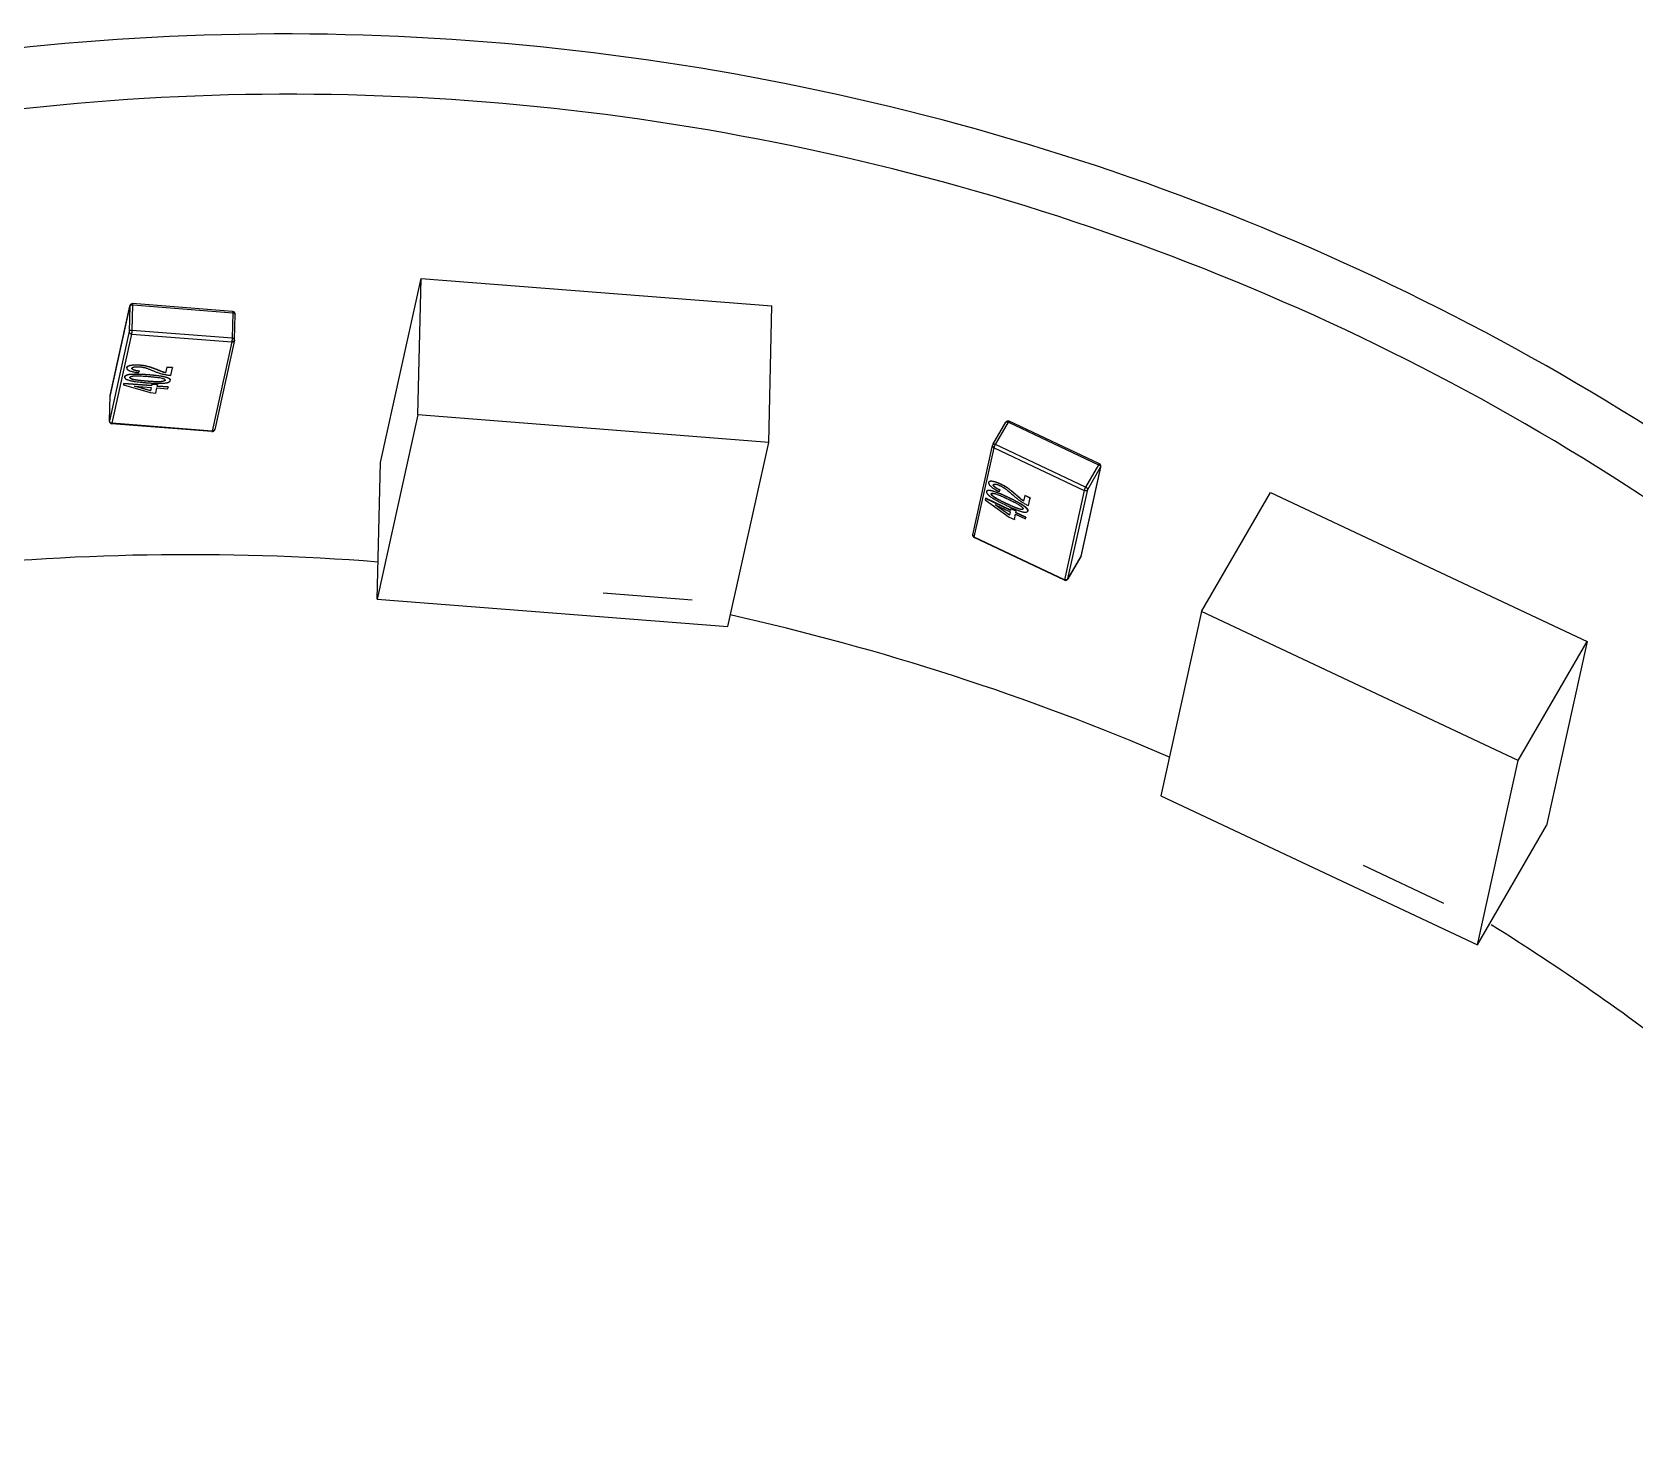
# Model space of a CAD drawing. Header units: millimetres. Extents: x 0 to 432, y 0 to 279.
# Drawn here: x 347.57 to 356.65, y 120.72 to 128.72 of the extents above; entities that cross this region are included whole.
import ezdxf

# ---------------------------------------------------------------- set-up
doc = ezdxf.new("R2010")
doc.units = ezdxf.units.MM
doc.header["$LTSCALE"] = 23.749
doc.layers.get('0').update_dxf_attribs({"linetype": 'CONTINUOUS'})

msp = doc.modelspace()

# ---------------------------------------------------------------- linework, layer by layer
at = {"color": 7, "linetype": 'CONTINUOUS'}
for p, q in [((349.5459, 126.283), (349.7763, 127.326)), ((349.7579, 126.5528), (349.7763, 127.326)), ((349.7763, 127.326), (351.7626, 127.1703)), ((348.0159, 126.6633), (348.1277, 127.1692)), ((348.1279, 127.1713), (348.0162, 126.6654)), ((348.1277, 127.1692), (348.1242, 127.0247)), ((348.1279, 127.1713), (348.1277, 127.1692)), ((348.1409, 127.0314), (348.1443, 127.1758)), ((348.7098, 127.1386), (348.1437, 127.183)), ((348.1443, 127.1758), (348.7104, 127.1315)), ((348.7104, 127.1315), (348.7069, 126.987)), ((348.7202, 126.9788), (348.7237, 127.1233)), ((351.7442, 126.3971), (351.7626, 127.1703)), ((348.7069, 126.987), (348.1409, 127.0314)), ((348.1242, 127.0247), (348.0125, 126.5189)), ((348.0271, 126.505), (348.1388, 127.0108)), ((348.1388, 127.0108), (348.7049, 126.9665)), ((348.7049, 126.9665), (348.5932, 126.4606)), ((348.7199, 126.976), (348.6081, 126.4701)), ((348.0985, 126.7673), (348.0987, 126.7689)), ((348.0987, 126.7672), (348.0985, 126.7656)), ((348.0987, 126.7689), (348.0987, 126.7672)), ((348.1099, 126.819), (348.1102, 126.8209)), ((348.1101, 126.8192), (348.1099, 126.8173)), ((348.1102, 126.8209), (348.1101, 126.8192)), ((348.128, 126.7639), (348.1281, 126.7649)), ((348.1281, 126.765), (348.1284, 126.764)), ((348.1394, 126.8157), (348.1395, 126.8167)), ((348.1395, 126.8168), (348.1397, 126.8159)), ((348.1774, 126.7925), (348.1826, 126.8009)), ((348.1826, 126.8009), (348.1826, 126.8025)), ((348.185, 126.8356), (348.185, 126.8339)), ((348.2329, 126.7811), (348.2329, 126.7794)), ((348.2855, 126.8085), (348.2855, 126.8068)), ((348.337, 126.8219), (348.3301, 126.7911)), ((348.3301, 126.7911), (348.3302, 126.7928)), ((348.337, 126.8236), (348.3302, 126.7928)), ((348.337, 126.8236), (348.337, 126.8219)), ((348.3697, 126.8211), (348.337, 126.8236)), ((348.3697, 126.8194), (348.337, 126.8219)), ((348.3602, 126.7765), (348.3697, 126.8194)), ((348.3697, 126.8211), (348.3697, 126.8194)), ((348.0936, 126.7309), (348.0921, 126.724)), ((348.0936, 126.7292), (348.0921, 126.7223)), ((348.0921, 126.724), (348.0921, 126.7223)), ((348.0921, 126.7223), (348.2422, 126.6791)), ((348.0936, 126.7309), (348.0936, 126.7292)), ((348.2506, 126.7186), (348.0936, 126.7309)), ((348.2506, 126.7169), (348.0936, 126.7292)), ((348.1434, 126.7555), (348.1434, 126.7538)), ((348.2446, 126.6899), (348.1549, 126.7157)), ((348.1549, 126.7157), (348.2487, 126.7083)), ((348.1631, 126.715), (348.2446, 126.6916)), ((348.2248, 126.7451), (348.2248, 126.7434)), ((348.2422, 126.6791), (348.2749, 126.6766)), ((348.2483, 126.7084), (348.2446, 126.6916)), ((348.2487, 126.7083), (348.2446, 126.6899)), ((348.2446, 126.6916), (348.2446, 126.6899)), ((348.2525, 126.7272), (348.2506, 126.7186)), ((348.2524, 126.7255), (348.2506, 126.7169)), ((348.2506, 126.7186), (348.2506, 126.7169)), ((348.2525, 126.7272), (348.2524, 126.7255)), ((348.2851, 126.7229), (348.2524, 126.7255)), ((348.2852, 126.7246), (348.2525, 126.7272)), ((348.2749, 126.6766), (348.2814, 126.7058)), ((348.2814, 126.7058), (348.3435, 126.7009)), ((348.2833, 126.7144), (348.2851, 126.7229)), ((348.3454, 126.7095), (348.2833, 126.7144)), ((348.3454, 126.7112), (348.2836, 126.716)), ((348.2852, 126.7246), (348.2851, 126.7229)), ((348.3273, 126.7503), (348.3275, 126.7508)), ((348.3274, 126.7515), (348.3276, 126.75)), ((348.3277, 126.75), (348.3276, 126.7493)), ((348.3435, 126.7009), (348.3454, 126.7095)), ((348.3454, 126.7112), (348.3454, 126.7095)), ((348.357, 126.747), (348.3572, 126.7487)), ((348.0124, 126.5181), (348.0158, 126.6625)), ((348.0125, 126.5189), (348.0159, 126.6633)), ((348.0158, 126.6625), (348.0162, 126.6654)), ((348.0125, 126.5189), (348.0124, 126.5181)), ((348.5923, 126.4584), (348.0262, 126.5027)), ((348.5932, 126.4606), (348.0271, 126.505)), ((349.7579, 126.5528), (349.5275, 125.5097)), ((351.7442, 126.3971), (349.7579, 126.5528)), ((353.0131, 126.3846), (353.086, 126.5106)), ((353.0278, 126.3849), (353.1008, 126.5109)), ((353.1008, 126.5109), (353.6115, 126.2704)), ((353.6161, 126.2761), (353.1054, 126.5167)), ((351.5138, 125.3541), (351.7442, 126.3971)), ((352.8997, 125.8744), (353.0115, 126.3803)), ((352.9079, 125.8601), (353.0197, 126.3659)), ((353.0197, 126.3659), (353.5304, 126.1254)), ((353.5385, 126.1443), (353.0278, 126.3849)), ((349.5275, 125.5097), (349.5459, 126.283)), ((353.6232, 126.2562), (353.5114, 125.7503)), ((353.5126, 125.7534), (353.6244, 126.2593)), ((353.6115, 126.2704), (353.5385, 126.1443)), ((353.5503, 126.1302), (353.6232, 126.2562)), ((353.6232, 126.2562), (353.6244, 126.2593)), ((352.9897, 126.1723), (352.9889, 126.17)), ((353.0163, 126.1588), (353.0154, 126.1573)), ((353.0154, 126.1573), (353.0159, 126.1586)), ((353.0159, 126.1585), (353.0165, 126.1593)), ((353.0491, 126.1184), (353.054, 126.1256)), ((353.054, 126.1256), (353.0549, 126.127)), ((353.0577, 126.1617), (353.0569, 126.1602)), ((353.5304, 126.1254), (353.4186, 125.6195)), ((353.4385, 125.6243), (353.5503, 126.1302)), ((352.972, 126.0789), (352.9705, 126.072)), ((352.9705, 126.072), (353.1053, 125.9744)), ((352.9729, 126.0803), (352.972, 126.0789)), ((353.1136, 126.0122), (352.972, 126.0789)), ((353.114, 126.0139), (352.9729, 126.0803)), ((352.9783, 126.1203), (352.9774, 126.118)), ((353.0048, 126.1069), (353.0039, 126.1054)), ((353.0039, 126.1054), (353.0044, 126.1067)), ((353.0045, 126.1067), (353.0052, 126.1075)), ((353.0184, 126.0898), (353.0176, 126.0883)), ((353.1077, 125.9851), (353.0271, 126.0434)), ((353.0271, 126.0434), (353.1117, 126.0036)), ((353.0355, 126.0395), (353.1081, 125.9869)), ((353.0918, 126.0509), (353.0909, 126.0494)), ((353.0998, 126.0869), (353.099, 126.0854)), ((353.148, 126.0984), (353.1471, 126.0969)), ((353.194, 126.0957), (353.1871, 126.0648)), ((353.1948, 126.0971), (353.194, 126.0957)), ((353.2235, 126.0818), (353.194, 126.0957)), ((353.2243, 126.0832), (353.1948, 126.0971)), ((353.214, 126.0388), (353.2235, 126.0818)), ((353.2148, 126.0403), (353.214, 126.0388)), ((353.2148, 126.0403), (353.2243, 126.0832)), ((353.2243, 126.0832), (353.2235, 126.0818)), ((354.1946, 125.4391), (354.5849, 126.1139)), ((354.5849, 126.1139), (356.3769, 125.2698)), ((353.1053, 125.9744), (353.1348, 125.9605)), ((353.1117, 126.0036), (353.1077, 125.9851)), ((353.1155, 126.0207), (353.1136, 126.0122)), ((353.1164, 126.0222), (353.1155, 126.0207)), ((353.145, 126.0069), (353.1155, 126.0207)), ((353.1459, 126.0083), (353.1164, 126.0222)), ((353.1348, 125.9605), (353.1412, 125.9897)), ((353.1356, 125.962), (353.1348, 125.9605)), ((353.1356, 125.962), (353.1417, 125.9895)), ((353.1412, 125.9897), (353.1973, 125.9633)), ((353.1431, 125.9983), (353.145, 126.0069)), ((353.144, 125.9997), (353.1431, 125.9983)), ((353.1992, 125.9719), (353.1431, 125.9983)), ((353.144, 125.9997), (353.1459, 126.0083)), ((353.2, 125.9733), (353.144, 125.9997)), ((353.1459, 126.0083), (353.145, 126.0069)), ((353.1839, 126.0208), (353.1835, 126.0196)), ((353.1973, 125.9633), (353.1992, 125.9719)), ((353.1981, 125.9648), (353.1973, 125.9633)), ((353.1981, 125.9648), (353.2, 125.9733)), ((353.2, 125.9733), (353.1992, 125.9719)), ((353.2096, 126.0059), (353.2105, 126.0082)), ((353.2113, 126.0097), (353.2104, 126.0074)), ((353.2113, 126.0097), (353.2105, 126.0082)), ((353.4186, 125.6195), (352.9079, 125.8601)), ((353.4187, 125.617), (352.908, 125.8576)), ((353.4381, 125.6231), (353.511, 125.7492)), ((353.5114, 125.7503), (353.4385, 125.6243)), ((353.5126, 125.7534), (353.511, 125.7492)), ((353.4379, 125.6233), (353.4359, 125.6212)), ((353.4381, 125.6231), (353.4385, 125.6243)), ((349.5275, 125.5097), (351.5138, 125.3541)), ((350.8069, 125.5441), (351.3114, 125.5046)), ((354.1946, 125.4391), (353.9642, 124.396)), ((355.9865, 124.595), (354.1946, 125.4391)), ((355.9865, 124.595), (356.3769, 125.2698)), ((356.3769, 125.2698), (356.1464, 124.2267)), ((355.7561, 123.5519), (355.9865, 124.595)), ((353.9642, 124.396), (355.7561, 123.5519)), ((355.7561, 123.5519), (356.1464, 124.2267)), ((355.1096, 124.002), (355.5648, 123.7876))]:
    msp.add_line(p, q, dxfattribs=at)
for centre, radius, start, end in [((348.1426, 127.168), 0.015, 85.52007, 167.54172), ((348.7087, 127.1237), 0.015, 358.63688, 85.51655), ((348.7052, 126.9792), 0.015, 347.55579, 358.62138), ((348.0308, 126.6621), 0.015, 167.54753, 178.63383), ((348.0274, 126.5177), 0.015, 178.63598, 265.51745), ((348.0234, 126.5186), 0.0109, 178.64457, 182.71243), ((353.099, 126.5031), 0.015, 64.77839, 149.95386), ((348.5935, 126.4733), 0.015, 265.52007, 347.54172), ((348.5975, 126.4724), 0.0108, 335.1961, 347.52449), ((353.0262, 126.377), 0.0151, 150.00666, 167.49135), ((353.6097, 126.2625), 0.015, 347.54354, 64.77668), ((353.0199, 126.1559), 0.00481, 128.73273, 135.94756), ((353.0079, 126.1044), 0.00412, 126.22536, 130.90151), ((353.181, 126.0234), 0.00403, 305.20449, 308.85596), ((352.9144, 125.8712), 0.015, 167.54354, 244.77668), ((348.4578, 111.9668), 13.7943, 85.53161, 96.39427), ((353.498, 125.7567), 0.015, 329.95759, 347.54039), ((353.4259, 125.635), 0.0172, 244.78238, 247.34649), ((353.4251, 125.6306), 0.015, 244.77839, 329.95386), ((353.4288, 125.6299), 0.0113, 323.94075, 329.92805), ((348.4542, 111.6788), 14.08, 66.72564, 77.39776), ((348.9693, 112.629), 12.9965, 52.0768, 58.11514)]:
    msp.add_arc(centre, radius, start, end, dxfattribs=at)
at = {"color": 3, "linetype": 'CONTINUOUS'}
msp.add_open_spline([(357.7884, 125.734), (356.9586, 126.3808), (355.1215, 127.4892), (352.0663, 128.5016), (348.8641, 128.8284), (345.725, 128.4462), (343.3024, 127.5413), (341.6045, 126.496), (340.4817, 125.5768), (339.5178, 124.5304), (338.7291, 123.3742), (338.1299, 122.1283), (337.8634, 121.2501), (337.7651, 120.8056)], degree=3, knots=[0, 0, 0, 0, 0.130161, 0.262705, 0.395177, 0.525124, 0.650652, 0.711571, 0.771177, 0.829582, 0.886986, 0.943682, 1, 1, 1, 1], dxfattribs=at)
at = {"color": 7, "linetype": 'CONTINUOUS'}
for points, knots in [([(357.5331, 125.4887), (356.73, 126.1147), (354.9522, 127.1873), (351.9955, 128.167), (348.8966, 128.4833), (345.8588, 128.1134), (343.5143, 127.2377), (341.8712, 126.2261), (340.7846, 125.3365), (339.8518, 124.3239), (339.0886, 123.205), (338.5087, 121.9992), (338.2507, 121.1494), (338.1557, 120.7192)], [0, 0, 0, 0, 0.130161, 0.262705, 0.395177, 0.525124, 0.650652, 0.711571, 0.771177, 0.829583, 0.886986, 0.943682, 1, 1, 1, 1]), ([(348.1277, 127.1692), (348.1277, 127.1694), (348.128, 127.1703), (348.1285, 127.171), (348.1289, 127.1715)], [0, 0, 0, 0, 0.235747, 1, 1, 1, 1]), ([(348.1289, 127.1715), (348.1297, 127.1724), (348.1317, 127.1738), (348.1353, 127.1752), (348.1397, 127.1759), (348.1427, 127.176), (348.1443, 127.1758)], [0, 0, 0, 0, 0.200395, 0.441889, 0.714234, 1, 1, 1, 1]), ([(348.1443, 127.1758), (348.1443, 127.1768), (348.1443, 127.1786), (348.1443, 127.1806), (348.1442, 127.1818), (348.1441, 127.1824), (348.144, 127.1828), (348.1438, 127.183), (348.1437, 127.183)], [0, 0, 0, 0, 0.406458, 0.718582, 0.832896, 0.91731, 0.97174, 1, 1, 1, 1]), ([(348.7098, 127.1386), (348.7099, 127.1386), (348.71, 127.1384), (348.7101, 127.138), (348.7103, 127.1374), (348.7104, 127.1362), (348.7104, 127.1342), (348.7104, 127.1325), (348.7104, 127.1315)], [0, 0, 0, 0, 0.02826, 0.08269, 0.167104, 0.281418, 0.593542, 1, 1, 1, 1]), ([(348.7104, 127.1315), (348.7113, 127.1314), (348.7131, 127.1312), (348.716, 127.1305), (348.7189, 127.1294), (348.7215, 127.1277), (348.7233, 127.1257), (348.7237, 127.124), (348.7237, 127.1233)], [0, 0, 0, 0, 0.160927, 0.316181, 0.529982, 0.714447, 0.867921, 1, 1, 1, 1]), ([(348.1409, 127.0314), (348.1389, 127.0315), (348.136, 127.0315), (348.1323, 127.0308), (348.1283, 127.0295), (348.1248, 127.0272), (348.1242, 127.0247)], [0, 0, 0, 0, 0.309714, 0.45748, 0.595317, 1, 1, 1, 1]), ([(348.1388, 127.0108), (348.1391, 127.0121), (348.1396, 127.0152), (348.1402, 127.0203), (348.1406, 127.0258), (348.1408, 127.0296), (348.1409, 127.0314)], [0, 0, 0, 0, 0.194455, 0.452439, 0.735158, 1, 1, 1, 1]), ([(348.1242, 127.0247), (348.1242, 127.023), (348.125, 127.0195), (348.1282, 127.0151), (348.1331, 127.0119), (348.1369, 127.011), (348.1388, 127.0108)], [0, 0, 0, 0, 0.230242, 0.475, 0.734225, 1, 1, 1, 1]), ([(348.7069, 126.987), (348.7069, 126.9852), (348.7067, 126.9814), (348.7063, 126.9759), (348.7057, 126.9709), (348.7052, 126.9678), (348.7049, 126.9665)], [0, 0, 0, 0, 0.264842, 0.547561, 0.805545, 1, 1, 1, 1]), ([(348.7049, 126.9665), (348.7066, 126.9663), (348.7101, 126.9666), (348.7147, 126.9684), (348.7182, 126.9717), (348.7195, 126.9745), (348.7199, 126.976)], [0, 0, 0, 0, 0.268705, 0.52539, 0.76761, 1, 1, 1, 1]), ([(348.7202, 126.9788), (348.7202, 126.9793), (348.7201, 126.9804), (348.7192, 126.9821), (348.7173, 126.9839), (348.7144, 126.9854), (348.7109, 126.9865), (348.7083, 126.9869), (348.7069, 126.987)], [0, 0, 0, 0, 0.086998, 0.180924, 0.344192, 0.538845, 0.760756, 1, 1, 1, 1]), ([(348.0985, 126.7656), (348.0984, 126.7648), (348.0988, 126.7631), (348.0999, 126.7612), (348.101, 126.7597), (348.1024, 126.7582), (348.1042, 126.757), (348.1061, 126.7557), (348.1077, 126.7549), (348.1093, 126.754), (348.1117, 126.753), (348.1147, 126.7517), (348.1199, 126.75), (348.1252, 126.7484), (348.1306, 126.747), (348.1348, 126.746), (348.139, 126.7451), (348.1448, 126.744), (348.1549, 126.7422), (348.1695, 126.7401), (348.1843, 126.7384), (348.1961, 126.7371), (348.2051, 126.7363), (348.214, 126.7355), (348.22, 126.735), (348.223, 126.7348)], [0, 0, 0, 0, 0.018229, 0.038048, 0.048769, 0.060062, 0.084848, 0.09796, 0.111533, 0.12558, 0.139952, 0.169528, 0.200126, 0.263045, 0.295217, 0.327647, 0.360326, 0.393287, 0.459583, 0.59352, 0.72852, 0.79626, 0.864093, 0.931999, 1, 1, 1, 1]), ([(348.0987, 126.7689), (348.099, 126.7698), (348.0996, 126.7715), (348.1014, 126.7737), (348.1039, 126.7757), (348.107, 126.7774), (348.1104, 126.779), (348.1143, 126.7803), (348.1183, 126.7813), (348.1226, 126.7822), (348.127, 126.7828), (348.1331, 126.7834), (348.1407, 126.7838), (348.1499, 126.7841), (348.1591, 126.7843), (348.1668, 126.7843), (348.173, 126.7843), (348.1791, 126.7842), (348.1868, 126.7839), (348.1961, 126.7836), (348.2053, 126.7831), (348.2145, 126.7825), (348.2237, 126.7818), (348.2298, 126.7814), (348.2329, 126.7811)], [0, 0, 0, 0, 0.018364, 0.038591, 0.061679, 0.087094, 0.114421, 0.143523, 0.1739, 0.205328, 0.237529, 0.27013, 0.33597, 0.40219, 0.468559, 0.535019, 0.56827, 0.601525, 0.668039, 0.734536, 0.800979, 0.867359, 0.933706, 1, 1, 1, 1]), ([(348.2329, 126.7794), (348.2298, 126.7797), (348.2237, 126.7801), (348.2145, 126.7808), (348.2053, 126.7814), (348.196, 126.7819), (348.1868, 126.7822), (348.1791, 126.7825), (348.1729, 126.7826), (348.1668, 126.7826), (348.1591, 126.7826), (348.1498, 126.7824), (348.1406, 126.7821), (348.133, 126.7817), (348.127, 126.7811), (348.1226, 126.7805), (348.1183, 126.7796), (348.1142, 126.7786), (348.1104, 126.7773), (348.1069, 126.7757), (348.1039, 126.774), (348.1013, 126.772), (348.0995, 126.7698), (348.0989, 126.7681), (348.0987, 126.7672)], [0, 0, 0, 0, 0.066294, 0.132641, 0.199021, 0.265464, 0.331961, 0.398475, 0.43173, 0.464981, 0.531441, 0.59781, 0.66403, 0.72987, 0.762471, 0.794672, 0.8261, 0.856477, 0.885579, 0.912906, 0.938321, 0.961409, 0.981636, 1, 1, 1, 1]), ([(348.1099, 126.8173), (348.1099, 126.8163), (348.1103, 126.8143), (348.112, 126.8114), (348.1146, 126.8088), (348.1179, 126.8066), (348.1218, 126.8045), (348.1276, 126.802), (348.1356, 126.7995), (348.1456, 126.7971), (348.1561, 126.7953), (348.1667, 126.7937), (348.1738, 126.7929), (348.1774, 126.7925)], [0, 0, 0, 0, 0.038764, 0.081065, 0.129088, 0.183055, 0.241616, 0.303991, 0.435533, 0.572949, 0.713775, 0.856258, 1, 1, 1, 1]), ([(348.185, 126.8339), (348.1832, 126.834), (348.1795, 126.8343), (348.1739, 126.8345), (348.1684, 126.8347), (348.161, 126.8348), (348.1536, 126.8346), (348.1463, 126.834), (348.1409, 126.8335), (348.1356, 126.8327), (348.1304, 126.8318), (348.1255, 126.8306), (348.1209, 126.829), (348.1174, 126.8275), (348.1151, 126.8259), (348.1136, 126.8247), (348.1123, 126.8234), (348.1113, 126.8221), (348.1106, 126.8207), (348.1103, 126.8197), (348.1101, 126.8192)], [0, 0, 0, 0, 0.069403, 0.138916, 0.208513, 0.278078, 0.416733, 0.485484, 0.553631, 0.620823, 0.686782, 0.750818, 0.811639, 0.868009, 0.893825, 0.917909, 0.940423, 0.961501, 0.981094, 1, 1, 1, 1]), ([(348.1102, 126.8209), (348.1103, 126.8214), (348.1106, 126.8224), (348.1113, 126.8238), (348.1123, 126.8251), (348.1136, 126.8264), (348.1151, 126.8276), (348.1175, 126.8292), (348.121, 126.8307), (348.1255, 126.8323), (348.1305, 126.8335), (348.1356, 126.8344), (348.1409, 126.8352), (348.1463, 126.8357), (348.1537, 126.8363), (348.161, 126.8365), (348.1684, 126.8364), (348.174, 126.8362), (348.1795, 126.836), (348.1832, 126.8357), (348.185, 126.8356)], [0, 0, 0, 0, 0.018906, 0.038499, 0.059577, 0.082091, 0.106175, 0.131991, 0.188361, 0.249182, 0.313218, 0.379177, 0.446369, 0.514516, 0.583267, 0.721922, 0.791487, 0.861084, 0.930597, 1, 1, 1, 1]), ([(348.1434, 126.7538), (348.1416, 126.7544), (348.1381, 126.7555), (348.134, 126.7574), (348.1312, 126.7591), (348.1297, 126.7604), (348.1289, 126.7614), (348.1284, 126.7623), (348.128, 126.7631), (348.128, 126.7637), (348.128, 126.7639)], [0, 0, 0, 0, 0.294267, 0.568926, 0.695899, 0.810165, 0.862189, 0.910912, 0.956549, 1, 1, 1, 1]), ([(348.1281, 126.7649), (348.1282, 126.7652), (348.1284, 126.7658), (348.1289, 126.7667), (348.1296, 126.7675), (348.1309, 126.7685), (348.1329, 126.7696), (348.1356, 126.7707), (348.1385, 126.7715), (348.1417, 126.7722), (348.1449, 126.7728), (348.1482, 126.7732), (348.1516, 126.7735), (348.1562, 126.7739), (348.1619, 126.7741), (348.1688, 126.7741), (348.1757, 126.774), (348.1826, 126.7738), (348.1918, 126.7734), (348.2033, 126.7728), (348.2171, 126.7719), (348.2263, 126.7712), (348.2309, 126.7709)], [0, 0, 0, 0, 0.009001, 0.01838, 0.028672, 0.039922, 0.064958, 0.092698, 0.122216, 0.152868, 0.184073, 0.215829, 0.247972, 0.280337, 0.345565, 0.411036, 0.476563, 0.542104, 0.60762, 0.738559, 0.86936, 1, 1, 1, 1]), ([(348.1284, 126.764), (348.1287, 126.7635), (348.1294, 126.7625), (348.1308, 126.7612), (348.1325, 126.7601), (348.1344, 126.759), (348.1365, 126.758), (348.1395, 126.7568), (348.1419, 126.756), (348.1434, 126.7555)], [0, 0, 0, 0, 0.095807, 0.203137, 0.321755, 0.448303, 0.579837, 0.716517, 1, 1, 1, 1]), ([(348.1826, 126.8009), (348.1803, 126.8011), (348.1758, 126.8015), (348.1691, 126.8023), (348.1625, 126.8034), (348.1572, 126.8046), (348.153, 126.8057), (348.1501, 126.8067), (348.1473, 126.8078), (348.1448, 126.809), (348.1429, 126.8102), (348.1416, 126.8113), (348.1408, 126.8121), (348.1402, 126.8129), (348.1396, 126.8141), (348.1394, 126.8151), (348.1394, 126.8157)], [0, 0, 0, 0, 0.14265, 0.284394, 0.42441, 0.561385, 0.628035, 0.692962, 0.755628, 0.814804, 0.869553, 0.895074, 0.919046, 0.941132, 0.961623, 1, 1, 1, 1]), ([(348.1395, 126.8167), (348.1396, 126.817), (348.1398, 126.8176), (348.1402, 126.8184), (348.1409, 126.8192), (348.1419, 126.8202), (348.1437, 126.8213), (348.1461, 126.8224), (348.1489, 126.8233), (348.1518, 126.824), (348.1549, 126.8245), (348.1591, 126.8251), (348.1644, 126.8256), (348.1709, 126.8258), (348.1775, 126.8256), (348.1818, 126.8253), (348.184, 126.8252)], [0, 0, 0, 0, 0.018925, 0.0386, 0.05981, 0.082553, 0.133395, 0.190386, 0.251404, 0.315504, 0.381531, 0.448567, 0.584835, 0.722931, 0.861565, 1, 1, 1, 1]), ([(348.1397, 126.8159), (348.1399, 126.8153), (348.1403, 126.8144), (348.1413, 126.8134), (348.1424, 126.8123), (348.1441, 126.8112), (348.1464, 126.8099), (348.1489, 126.8088), (348.1526, 126.8075), (348.1575, 126.8062), (348.1636, 126.8049), (348.1698, 126.8039), (348.1762, 126.8031), (348.1805, 126.8027), (348.1826, 126.8025)], [0, 0, 0, 0, 0.04046, 0.063128, 0.087385, 0.139626, 0.196136, 0.256294, 0.318971, 0.449278, 0.584095, 0.721451, 0.860325, 1, 1, 1, 1]), ([(348.184, 126.8252), (348.1861, 126.825), (348.1901, 126.8246), (348.1962, 126.8238), (348.2021, 126.8227), (348.2088, 126.8212), (348.2149, 126.8195), (348.2203, 126.8178), (348.2256, 126.816), (348.2321, 126.8137), (348.2399, 126.8108), (348.2475, 126.8079), (348.2551, 126.8049), (348.2626, 126.8019), (348.2676, 126.7998), (348.27, 126.7988)], [0, 0, 0, 0, 0.068153, 0.135678, 0.202244, 0.267694, 0.363775, 0.410832, 0.457315, 0.54946, 0.640581, 0.731073, 0.82106, 0.910742, 1, 1, 1, 1]), ([(348.185, 126.8356), (348.1874, 126.8353), (348.192, 126.8349), (348.1989, 126.8341), (348.2058, 126.8332), (348.2126, 126.832), (348.2192, 126.8307), (348.2279, 126.8287), (348.2364, 126.8264), (348.2446, 126.8238), (348.2497, 126.8221), (348.2536, 126.8207), (348.2576, 126.8193), (348.2625, 126.8175), (348.2683, 126.8153), (348.2741, 126.8131), (348.2798, 126.8108), (348.2836, 126.8093), (348.2855, 126.8085)], [0, 0, 0, 0, 0.067056, 0.133802, 0.200053, 0.265789, 0.330784, 0.39492, 0.520756, 0.582387, 0.64328, 0.673451, 0.703574, 0.763446, 0.822927, 0.882236, 0.941109, 1, 1, 1, 1]), ([(348.2855, 126.8068), (348.2836, 126.8076), (348.2798, 126.8091), (348.274, 126.8114), (348.2682, 126.8136), (348.2624, 126.8158), (348.2575, 126.8176), (348.2536, 126.819), (348.2496, 126.8204), (348.2446, 126.8221), (348.2363, 126.8247), (348.2278, 126.827), (348.2192, 126.829), (348.2125, 126.8303), (348.2058, 126.8315), (348.1989, 126.8324), (348.192, 126.8332), (348.1873, 126.8336), (348.185, 126.8339)], [0, 0, 0, 0, 0.058891, 0.117764, 0.177073, 0.236554, 0.296426, 0.326549, 0.35672, 0.417613, 0.479244, 0.60508, 0.669216, 0.734211, 0.799947, 0.866198, 0.932944, 1, 1, 1, 1]), ([(348.2309, 126.7709), (348.2353, 126.7705), (348.244, 126.7698), (348.2572, 126.7686), (348.2702, 126.7673), (348.2811, 126.766), (348.2897, 126.7648), (348.2982, 126.7634), (348.3065, 126.7619), (348.3143, 126.7595), (348.3197, 126.7574), (348.3237, 126.7554), (348.3262, 126.7533), (348.3271, 126.7522), (348.3274, 126.7515)], [0, 0, 0, 0, 0.132174, 0.264149, 0.395796, 0.52697, 0.592214, 0.657142, 0.784477, 0.845372, 0.903585, 0.95663, 0.979841, 1, 1, 1, 1]), ([(348.2329, 126.7811), (348.2359, 126.7809), (348.2419, 126.7804), (348.2508, 126.7796), (348.2597, 126.7788), (348.2716, 126.7776), (348.2834, 126.7762), (348.2951, 126.7746), (348.3038, 126.7732), (348.311, 126.7719), (348.3167, 126.7708), (348.3223, 126.7696), (348.3292, 126.768), (348.3352, 126.7662), (348.3391, 126.7649), (348.341, 126.7642), (348.3429, 126.7635), (348.3446, 126.7627), (348.3464, 126.7619), (348.3486, 126.7608), (348.351, 126.7594), (348.3532, 126.7577), (348.3547, 126.7562), (348.3564, 126.7542), (348.3573, 126.7521), (348.3572, 126.7504)], [0, 0, 0, 0, 0.06803, 0.135963, 0.203822, 0.271587, 0.40663, 0.473805, 0.540605, 0.606981, 0.639871, 0.672609, 0.737237, 0.80018, 0.815592, 0.830828, 0.845774, 0.860404, 0.874794, 0.888896, 0.915613, 0.940265, 0.951731, 0.962462, 1, 1, 1, 1]), ([(348.3572, 126.7487), (348.3572, 126.7504), (348.3563, 126.7525), (348.3547, 126.7545), (348.3532, 126.756), (348.351, 126.7577), (348.3485, 126.7591), (348.3463, 126.7602), (348.3446, 126.761), (348.3428, 126.7618), (348.341, 126.7625), (348.3391, 126.7632), (348.3352, 126.7645), (348.3292, 126.7663), (348.3223, 126.7679), (348.3167, 126.7691), (348.311, 126.7702), (348.3038, 126.7715), (348.2951, 126.7729), (348.2833, 126.7745), (348.2715, 126.7759), (348.2597, 126.7771), (348.2508, 126.7779), (348.2418, 126.7787), (348.2359, 126.7792), (348.2329, 126.7794)], [0, 0, 0, 0, 0.037538, 0.048269, 0.059735, 0.084387, 0.111104, 0.125206, 0.139596, 0.154226, 0.169172, 0.184408, 0.19982, 0.262763, 0.327391, 0.360129, 0.393019, 0.459395, 0.526195, 0.59337, 0.728413, 0.796178, 0.864037, 0.93197, 1, 1, 1, 1]), ([(348.27, 126.7988), (348.2752, 126.7966), (348.2858, 126.7922), (348.2995, 126.7875), (348.311, 126.7844), (348.32, 126.7824), (348.3291, 126.7805), (348.3353, 126.7795), (348.3384, 126.779)], [0, 0, 0, 0, 0.23571, 0.480994, 0.607901, 0.737046, 0.867768, 1, 1, 1, 1]), ([(348.2855, 126.8085), (348.2873, 126.8078), (348.2908, 126.8063), (348.2952, 126.8045), (348.2988, 126.803), (348.3015, 126.8019), (348.3042, 126.8009), (348.3069, 126.7998), (348.3096, 126.7988), (348.3124, 126.7978), (348.3153, 126.7968), (348.3192, 126.7956), (348.3241, 126.7942), (348.3282, 126.7933), (348.3302, 126.7928)], [0, 0, 0, 0, 0.120577, 0.241845, 0.302533, 0.363449, 0.424542, 0.485899, 0.547883, 0.610193, 0.673566, 0.737732, 0.867995, 1, 1, 1, 1]), ([(348.3301, 126.7911), (348.3281, 126.7916), (348.3241, 126.7925), (348.3191, 126.7939), (348.3152, 126.7951), (348.3124, 126.7961), (348.3096, 126.7971), (348.3068, 126.7981), (348.3041, 126.7992), (348.3014, 126.8002), (348.2987, 126.8013), (348.2952, 126.8028), (348.2908, 126.8046), (348.2872, 126.8061), (348.2855, 126.8068)], [0, 0, 0, 0, 0.132005, 0.262268, 0.326434, 0.389807, 0.452117, 0.514101, 0.575458, 0.636551, 0.697467, 0.758155, 0.879423, 1, 1, 1, 1]), ([(348.3384, 126.779), (348.342, 126.7784), (348.3492, 126.7773), (348.3565, 126.7767), (348.3602, 126.7765)], [0, 0, 0, 0, 0.497175, 1, 1, 1, 1]), ([(348.1434, 126.7555), (348.145, 126.7551), (348.1483, 126.7543), (348.1532, 126.7533), (348.1582, 126.7524), (348.1632, 126.7516), (348.1682, 126.7509), (348.175, 126.75), (348.187, 126.7485), (348.2042, 126.7468), (348.2179, 126.7456), (348.2248, 126.7451)], [0, 0, 0, 0, 0.060239, 0.121222, 0.182878, 0.244867, 0.307178, 0.369746, 0.495248, 0.747205, 1, 1, 1, 1]), ([(348.2248, 126.7434), (348.2179, 126.7439), (348.2041, 126.7451), (348.187, 126.7468), (348.175, 126.7483), (348.1682, 126.7492), (348.1631, 126.7499), (348.1581, 126.7507), (348.1531, 126.7516), (348.1482, 126.7526), (348.145, 126.7534), (348.1434, 126.7538)], [0, 0, 0, 0, 0.252795, 0.504752, 0.630254, 0.692822, 0.755133, 0.817122, 0.878778, 0.939761, 1, 1, 1, 1]), ([(348.223, 126.7348), (348.2274, 126.7345), (348.2362, 126.7338), (348.2539, 126.7327), (348.2694, 126.7319), (348.2827, 126.7317), (348.2894, 126.7316), (348.2961, 126.7316), (348.3027, 126.7317), (348.3093, 126.7319), (348.3159, 126.7322), (348.3225, 126.7327), (348.3268, 126.7331), (348.329, 126.7334)], [0, 0, 0, 0, 0.125058, 0.250252, 0.500998, 0.563726, 0.626455, 0.689139, 0.751727, 0.814216, 0.876554, 0.938469, 1, 1, 1, 1]), ([(348.2248, 126.7451), (348.2293, 126.7447), (348.2384, 126.744), (348.2519, 126.7432), (348.2633, 126.7426), (348.2723, 126.7422), (348.2791, 126.742), (348.2859, 126.7419), (348.2927, 126.7419), (348.2995, 126.7421), (348.3051, 126.7425), (348.3095, 126.7431), (348.3127, 126.7436), (348.3158, 126.7443), (348.3188, 126.7451), (348.3217, 126.7459), (348.3238, 126.7469), (348.3253, 126.7479), (348.3262, 126.7486), (348.3269, 126.7494), (348.3272, 126.75), (348.3273, 126.7503)], [0, 0, 0, 0, 0.129768, 0.259685, 0.389759, 0.454839, 0.519944, 0.585042, 0.650068, 0.7149, 0.779099, 0.81064, 0.841841, 0.87246, 0.902188, 0.93082, 0.957219, 0.969309, 0.980509, 0.990717, 1, 1, 1, 1]), ([(348.3276, 126.7493), (348.3275, 126.749), (348.3272, 126.7484), (348.3267, 126.7475), (348.3259, 126.7467), (348.3246, 126.7457), (348.3226, 126.7446), (348.3198, 126.7437), (348.3168, 126.7428), (348.3137, 126.7421), (348.3105, 126.7416), (348.3072, 126.7411), (348.3038, 126.7407), (348.2993, 126.7404), (348.2936, 126.7402), (348.2867, 126.7401), (348.2798, 126.7403), (348.2729, 126.7405), (348.2637, 126.7408), (348.2522, 126.7414), (348.2385, 126.7423), (348.2294, 126.743), (348.2248, 126.7434)], [0, 0, 0, 0, 0.009027, 0.018513, 0.029006, 0.040484, 0.065945, 0.094046, 0.123633, 0.154118, 0.185353, 0.216946, 0.24896, 0.281317, 0.34645, 0.411811, 0.477253, 0.54271, 0.60814, 0.738917, 0.869535, 1, 1, 1, 1]), ([(348.329, 126.7334), (348.3306, 126.7336), (348.3338, 126.7341), (348.3385, 126.7351), (348.343, 126.7363), (348.3472, 126.7378), (348.3509, 126.7396), (348.3539, 126.7417), (348.3557, 126.7438), (348.3566, 126.7457), (348.3569, 126.7466), (348.357, 126.747)], [0, 0, 0, 0, 0.151016, 0.298743, 0.441837, 0.577614, 0.70306, 0.815384, 0.912784, 0.956969, 1, 1, 1, 1]), ([(348.0271, 126.505), (348.0252, 126.5051), (348.0215, 126.506), (348.0168, 126.5089), (348.0135, 126.5131), (348.0126, 126.5165), (348.0125, 126.5181)], [0, 0, 0, 0, 0.264749, 0.523605, 0.768949, 1, 1, 1, 1]), ([(348.0262, 126.5027), (348.0263, 126.5027), (348.0265, 126.5029), (348.0266, 126.5034), (348.0269, 126.5041), (348.027, 126.5046), (348.0271, 126.505)], [0, 0, 0, 0, 0.095942, 0.289313, 0.592137, 1, 1, 1, 1]), ([(353.086, 126.5106), (353.0863, 126.511), (353.0869, 126.5118), (353.0882, 126.5126), (353.0898, 126.513), (353.0925, 126.5133), (353.0963, 126.5127), (353.0992, 126.5116), (353.1008, 126.5109)], [0, 0, 0, 0, 0.086828, 0.180387, 0.285514, 0.40449, 0.682215, 1, 1, 1, 1]), ([(353.1008, 126.5109), (353.1013, 126.5118), (353.102, 126.513), (353.103, 126.5145), (353.1036, 126.5153), (353.1042, 126.516), (353.1047, 126.5164), (353.1051, 126.5167), (353.1053, 126.5167), (353.1054, 126.5167)], [0, 0, 0, 0, 0.396001, 0.561871, 0.702518, 0.816324, 0.902349, 0.961554, 1, 1, 1, 1]), ([(348.5932, 126.4606), (348.5931, 126.4603), (348.593, 126.4597), (348.5927, 126.459), (348.5926, 126.4586), (348.5924, 126.4584), (348.5923, 126.4584)], [0, 0, 0, 0, 0.407863, 0.710687, 0.904058, 1, 1, 1, 1]), ([(348.6074, 126.4679), (348.6068, 126.4667), (348.6052, 126.4645), (348.6018, 126.462), (348.5976, 126.4606), (348.5947, 126.4605), (348.5932, 126.4606)], [0, 0, 0, 0, 0.233152, 0.477206, 0.733777, 1, 1, 1, 1]), ([(353.0115, 126.3803), (353.0112, 126.3789), (353.0111, 126.376), (353.0127, 126.3719), (353.0156, 126.3683), (353.0182, 126.3666), (353.0197, 126.3659)], [0, 0, 0, 0, 0.233631, 0.476066, 0.731915, 1, 1, 1, 1]), ([(353.0278, 126.3849), (353.0263, 126.3856), (353.0234, 126.3867), (353.0196, 126.3872), (353.0169, 126.387), (353.0153, 126.3865), (353.014, 126.3857), (353.0134, 126.385), (353.0131, 126.3846)], [0, 0, 0, 0, 0.317785, 0.59551, 0.714486, 0.819613, 0.913172, 1, 1, 1, 1]), ([(353.0197, 126.3659), (353.0198, 126.3665), (353.0202, 126.3678), (353.0211, 126.3708), (353.0228, 126.3749), (353.0252, 126.3799), (353.0269, 126.3833), (353.0278, 126.3849)], [0, 0, 0, 0, 0.086976, 0.193953, 0.451233, 0.733946, 1, 1, 1, 1]), ([(353.6161, 126.2761), (353.616, 126.2762), (353.6158, 126.2761), (353.6154, 126.2759), (353.6149, 126.2754), (353.6143, 126.2748), (353.6137, 126.2739), (353.6127, 126.2724), (353.612, 126.2712), (353.6115, 126.2704)], [0, 0, 0, 0, 0.038446, 0.097651, 0.183676, 0.297482, 0.438129, 0.603999, 1, 1, 1, 1]), ([(353.6115, 126.2704), (353.6132, 126.2695), (353.6165, 126.2676), (353.6199, 126.2645), (353.6219, 126.2617), (353.6231, 126.2593), (353.6234, 126.2574), (353.6232, 126.2562)], [0, 0, 0, 0, 0.301655, 0.583729, 0.708739, 0.819822, 1, 1, 1, 1]), ([(353.099, 126.0854), (353.0963, 126.0867), (353.091, 126.0892), (353.0829, 126.0929), (353.0749, 126.0965), (353.0668, 126.1001), (353.0587, 126.1035), (353.0507, 126.107), (353.0426, 126.1101), (353.0345, 126.1132), (353.0264, 126.1161), (353.0184, 126.1188), (353.0104, 126.1214), (353.0038, 126.1232), (352.9986, 126.1242), (352.9948, 126.1247), (352.9913, 126.1249), (352.9879, 126.1248), (352.9849, 126.1243), (352.9822, 126.1235), (352.9799, 126.1222), (352.9787, 126.121), (352.9784, 126.1203)], [0, 0, 0, 0, 0.068486, 0.136866, 0.205173, 0.273301, 0.341151, 0.408829, 0.475966, 0.542791, 0.609152, 0.675011, 0.740051, 0.80336, 0.833863, 0.863018, 0.89062, 0.916511, 0.940297, 0.962113, 0.981894, 1, 1, 1, 1]), ([(352.9792, 126.1218), (352.9796, 126.1225), (352.9807, 126.1237), (352.983, 126.1249), (352.9857, 126.1258), (352.9888, 126.1263), (352.9921, 126.1264), (352.9957, 126.1262), (352.9994, 126.1257), (353.0046, 126.1246), (353.0112, 126.1229), (353.0192, 126.1203), (353.0273, 126.1176), (353.0354, 126.1147), (353.0434, 126.1116), (353.0515, 126.1084), (353.0596, 126.105), (353.0677, 126.1016), (353.0757, 126.098), (353.0838, 126.0944), (353.0918, 126.0907), (353.0972, 126.0882), (353.0998, 126.0869)], [0, 0, 0, 0, 0.018106, 0.037887, 0.059703, 0.083489, 0.10938, 0.136982, 0.166137, 0.19664, 0.259949, 0.324989, 0.390848, 0.457209, 0.524034, 0.591171, 0.658849, 0.726699, 0.794827, 0.863134, 0.931514, 1, 1, 1, 1]), ([(352.9889, 126.17), (352.9888, 126.1695), (352.9887, 126.1684), (352.9887, 126.1668), (352.989, 126.165), (352.9897, 126.1625), (352.9913, 126.1593), (352.9941, 126.1555), (352.9974, 126.1518), (353.0013, 126.1482), (353.0055, 126.1447), (353.0115, 126.1402), (353.0193, 126.1349), (353.0291, 126.1291), (353.039, 126.1235), (353.0458, 126.1201), (353.0491, 126.1184)], [0, 0, 0, 0, 0.018917, 0.038643, 0.059882, 0.082647, 0.133055, 0.189811, 0.251126, 0.315561, 0.381962, 0.449508, 0.58649, 0.724453, 0.862428, 1, 1, 1, 1]), ([(353.0569, 126.1602), (353.0553, 126.161), (353.0522, 126.1624), (353.0474, 126.1645), (353.0427, 126.1665), (353.0364, 126.1689), (353.0286, 126.1717), (353.0207, 126.174), (353.0145, 126.1754), (353.01, 126.1762), (353.0057, 126.1768), (353.0015, 126.177), (352.9977, 126.1767), (352.9935, 126.1759), (352.9907, 126.1739), (352.9898, 126.1723)], [0, 0, 0, 0, 0.072932, 0.145503, 0.217595, 0.289179, 0.430196, 0.566859, 0.633034, 0.697253, 0.759219, 0.817779, 0.871768, 0.920167, 1, 1, 1, 1]), ([(352.9906, 126.1738), (352.9916, 126.1754), (352.9943, 126.1773), (352.9986, 126.1782), (353.0024, 126.1785), (353.0065, 126.1783), (353.0109, 126.1777), (353.0154, 126.1769), (353.0216, 126.1755), (353.0294, 126.1732), (353.0373, 126.1704), (353.0435, 126.168), (353.0483, 126.166), (353.053, 126.1639), (353.0562, 126.1624), (353.0577, 126.1617)], [0, 0, 0, 0, 0.079832, 0.128231, 0.182219, 0.24078, 0.302745, 0.366964, 0.43314, 0.569803, 0.71082, 0.782405, 0.854497, 0.927067, 1, 1, 1, 1]), ([(353.054, 126.1256), (353.0519, 126.1266), (353.0476, 126.1287), (353.0413, 126.132), (353.0352, 126.1356), (353.0303, 126.1388), (353.0265, 126.1415), (353.0238, 126.1437), (353.0213, 126.1459), (353.0191, 126.1482), (353.0172, 126.1506), (353.016, 126.1526), (353.0155, 126.1542), (353.0153, 126.1553), (353.0153, 126.1563), (353.0154, 126.157), (353.0154, 126.1573)], [0, 0, 0, 0, 0.13618, 0.272832, 0.409838, 0.546178, 0.613594, 0.680031, 0.74482, 0.806796, 0.864926, 0.916963, 0.93993, 0.961344, 0.981142, 1, 1, 1, 1]), ([(353.0163, 126.1588), (353.0162, 126.1583), (353.0161, 126.1574), (353.0162, 126.1565), (353.0163, 126.156)], [0, 0, 0, 0, 0.478769, 1, 1, 1, 1]), ([(353.0163, 126.156), (353.0165, 126.1553), (353.017, 126.1537), (353.0184, 126.1516), (353.0202, 126.1495), (353.0229, 126.1466), (353.027, 126.1433), (353.0321, 126.1395), (353.0376, 126.1361), (353.0433, 126.1329), (353.049, 126.1299), (353.0529, 126.128), (353.0549, 126.127)], [0, 0, 0, 0, 0.04497, 0.09706, 0.153929, 0.214087, 0.340807, 0.471493, 0.603707, 0.736209, 0.868301, 1, 1, 1, 1]), ([(353.0169, 126.1597), (353.0173, 126.16), (353.0184, 126.1606), (353.0203, 126.161), (353.0224, 126.1612), (353.0255, 126.1611), (353.0297, 126.1604), (353.0348, 126.1593), (353.04, 126.1577), (353.0471, 126.1552), (353.0523, 126.1528), (353.0558, 126.1513)], [0, 0, 0, 0, 0.041151, 0.088148, 0.140156, 0.196291, 0.318151, 0.446854, 0.580532, 0.718221, 1, 1, 1, 1]), ([(353.0558, 126.1513), (353.0576, 126.1503), (353.0613, 126.1485), (353.0668, 126.1456), (353.0721, 126.1424), (353.079, 126.1379), (353.0856, 126.1331), (353.092, 126.1281), (353.0983, 126.1231), (353.106, 126.1168), (353.1151, 126.1091), (353.1241, 126.1014), (353.13, 126.0962), (353.133, 126.0936)], [0, 0, 0, 0, 0.063895, 0.127986, 0.192194, 0.256162, 0.382883, 0.445477, 0.507802, 0.631666, 0.754869, 0.877637, 1, 1, 1, 1]), ([(353.1471, 126.0969), (353.1454, 126.0984), (353.142, 126.1013), (353.1369, 126.1057), (353.1317, 126.1101), (353.1247, 126.1159), (353.1159, 126.1231), (353.105, 126.1315), (353.0955, 126.1382), (353.0877, 126.1433), (353.0817, 126.147), (353.0756, 126.1506), (353.0694, 126.154), (353.0632, 126.1572), (353.059, 126.1592), (353.0569, 126.1602)], [0, 0, 0, 0, 0.060993, 0.121975, 0.183212, 0.24455, 0.367899, 0.49248, 0.618556, 0.682028, 0.745699, 0.809447, 0.87315, 0.936689, 1, 1, 1, 1]), ([(353.0577, 126.1617), (353.0598, 126.1607), (353.064, 126.1587), (353.0703, 126.1555), (353.0765, 126.1521), (353.0826, 126.1485), (353.0886, 126.1448), (353.0964, 126.1397), (353.1058, 126.133), (353.1167, 126.1246), (353.1256, 126.1174), (353.1325, 126.1116), (353.1377, 126.1072), (353.1428, 126.1028), (353.1463, 126.0999), (353.148, 126.0984)], [0, 0, 0, 0, 0.063311, 0.12685, 0.190553, 0.254301, 0.317972, 0.381444, 0.50752, 0.632101, 0.75545, 0.816788, 0.878025, 0.939007, 1, 1, 1, 1]), ([(353.5385, 126.1443), (353.5376, 126.1427), (353.5359, 126.1394), (353.5335, 126.1343), (353.5318, 126.1302), (353.5309, 126.1272), (353.5305, 126.1259), (353.5304, 126.1254)], [0, 0, 0, 0, 0.266054, 0.548767, 0.806047, 0.913024, 1, 1, 1, 1]), ([(353.5304, 126.1254), (353.5321, 126.1245), (353.536, 126.1235), (353.5417, 126.1238), (353.5469, 126.126), (353.5494, 126.1287), (353.5503, 126.1302)], [0, 0, 0, 0, 0.263147, 0.522477, 0.768865, 1, 1, 1, 1]), ([(353.5503, 126.1302), (353.5505, 126.1313), (353.5502, 126.1333), (353.549, 126.1357), (353.547, 126.1384), (353.5436, 126.1415), (353.5403, 126.1435), (353.5385, 126.1443)], [0, 0, 0, 0, 0.180178, 0.291261, 0.416271, 0.698345, 1, 1, 1, 1]), ([(352.9774, 126.118), (352.9773, 126.1176), (352.9772, 126.1168), (352.9772, 126.1154), (352.9774, 126.114), (352.9779, 126.1121), (352.9789, 126.1101), (352.98, 126.108), (352.9811, 126.1065), (352.9823, 126.105), (352.9836, 126.1034), (352.9851, 126.1019), (352.9871, 126.0999), (352.9897, 126.0974), (352.9932, 126.0946), (352.9967, 126.0919), (353.0016, 126.0883), (353.0067, 126.0849), (353.0118, 126.0815), (353.0157, 126.0791), (353.0197, 126.0767), (353.0276, 126.072), (353.0397, 126.0653), (353.0561, 126.0568), (353.0698, 126.05), (353.0808, 126.0447), (353.0863, 126.0421), (353.0891, 126.0408)], [0, 0, 0, 0, 0.009007, 0.018379, 0.028443, 0.039213, 0.062829, 0.075575, 0.08905, 0.103186, 0.117674, 0.132507, 0.147713, 0.178804, 0.210615, 0.242893, 0.275436, 0.341077, 0.37403, 0.407053, 0.440111, 0.473173, 0.605381, 0.737292, 0.868827, 0.934474, 1, 1, 1, 1]), ([(353.0176, 126.0883), (353.0158, 126.0896), (353.0133, 126.0916), (353.0101, 126.0946), (353.0079, 126.0968), (353.0061, 126.099), (353.0049, 126.1009), (353.0042, 126.1024), (353.0039, 126.1035), (353.0038, 126.1045), (353.0039, 126.1051), (353.0039, 126.1054)], [0, 0, 0, 0, 0.289782, 0.430374, 0.566772, 0.69614, 0.813262, 0.866319, 0.914978, 0.958702, 1, 1, 1, 1]), ([(353.0048, 126.1069), (353.0047, 126.1065), (353.0046, 126.1055), (353.0049, 126.1045), (353.005, 126.104)], [0, 0, 0, 0, 0.470345, 1, 1, 1, 1]), ([(353.005, 126.104), (353.0052, 126.1034), (353.0058, 126.1021), (353.0071, 126.1003), (353.0086, 126.0985), (353.0103, 126.0967), (353.0122, 126.0949), (353.0149, 126.0925), (353.017, 126.0909), (353.0184, 126.0898)], [0, 0, 0, 0, 0.101187, 0.213584, 0.335194, 0.462581, 0.593225, 0.72701, 1, 1, 1, 1]), ([(353.0054, 126.1077), (353.006, 126.1081), (353.0072, 126.1087), (353.0103, 126.1092), (353.0137, 126.109), (353.0173, 126.1085), (353.0201, 126.108), (353.023, 126.1074), (353.0269, 126.1064), (353.0318, 126.1048), (353.0397, 126.102), (353.0497, 126.0981), (353.0615, 126.093), (353.0734, 126.0878), (353.0852, 126.0824), (353.093, 126.0787), (353.097, 126.0769)], [0, 0, 0, 0, 0.019755, 0.042481, 0.094791, 0.12318, 0.152386, 0.182492, 0.213227, 0.276135, 0.340452, 0.470693, 0.602259, 0.734461, 0.867069, 1, 1, 1, 1]), ([(353.0909, 126.0494), (353.0847, 126.0524), (353.0722, 126.0583), (353.0567, 126.066), (353.046, 126.0716), (353.0399, 126.0749), (353.0353, 126.0774), (353.0308, 126.08), (353.0263, 126.0827), (353.0219, 126.0854), (353.019, 126.0873), (353.0176, 126.0883)], [0, 0, 0, 0, 0.248957, 0.498754, 0.623958, 0.686638, 0.749363, 0.812127, 0.874902, 0.937543, 1, 1, 1, 1]), ([(353.0184, 126.0898), (353.0199, 126.0888), (353.0227, 126.0869), (353.0272, 126.0841), (353.0316, 126.0815), (353.0362, 126.0789), (353.0407, 126.0764), (353.0468, 126.0731), (353.0576, 126.0675), (353.0731, 126.0598), (353.0855, 126.0538), (353.0918, 126.0509)], [0, 0, 0, 0, 0.062457, 0.125098, 0.187873, 0.250637, 0.313362, 0.376042, 0.501246, 0.751043, 1, 1, 1, 1]), ([(353.0891, 126.0408), (353.0931, 126.0389), (353.101, 126.0352), (353.117, 126.028), (353.1309, 126.0219), (353.143, 126.0171), (353.149, 126.0147), (353.155, 126.0124), (353.1611, 126.0103), (353.167, 126.0083), (353.173, 126.0063), (353.1789, 126.0046), (353.1829, 126.0036), (353.1849, 126.0031)], [0, 0, 0, 0, 0.127826, 0.255317, 0.508859, 0.571762, 0.634463, 0.696851, 0.758756, 0.82019, 0.881117, 0.941017, 1, 1, 1, 1]), ([(353.1835, 126.0197), (353.1828, 126.0186), (353.1807, 126.0176), (353.1778, 126.0173), (353.1752, 126.0174), (353.1725, 126.0176), (353.1696, 126.018), (353.1667, 126.0186), (353.1627, 126.0195), (353.1577, 126.021), (353.1517, 126.023), (353.1456, 126.0253), (353.1374, 126.0286), (353.1273, 126.0329), (353.1151, 126.0382), (353.103, 126.0437), (353.0949, 126.0475), (353.0909, 126.0494)], [0, 0, 0, 0, 0.03808, 0.062, 0.08833, 0.115983, 0.144964, 0.174723, 0.205156, 0.26824, 0.332915, 0.398382, 0.464475, 0.597539, 0.731257, 0.86547, 1, 1, 1, 1]), ([(353.0918, 126.0509), (353.0957, 126.049), (353.1036, 126.0454), (353.1154, 126.04), (353.1253, 126.0356), (353.1332, 126.0322), (353.1391, 126.0297), (353.1451, 126.0273), (353.151, 126.0251), (353.1569, 126.023), (353.1618, 126.0214), (353.1658, 126.0204), (353.1695, 126.0197), (353.1732, 126.019), (353.1768, 126.0188), (353.1793, 126.0188), (353.1815, 126.0192), (353.1828, 126.0197), (353.1833, 126.0201)], [0, 0, 0, 0, 0.13296, 0.265619, 0.39781, 0.463684, 0.529385, 0.594805, 0.659668, 0.72383, 0.786775, 0.817366, 0.847164, 0.904618, 0.931592, 0.957122, 0.980062, 1, 1, 1, 1]), ([(353.097, 126.0769), (353.1011, 126.0749), (353.1093, 126.071), (353.1217, 126.065), (353.1319, 126.0599), (353.14, 126.0557), (353.1461, 126.0524), (353.1521, 126.0491), (353.1581, 126.0457), (353.164, 126.0421), (353.1686, 126.0388), (353.1722, 126.0361), (353.1748, 126.034), (353.1773, 126.0318), (353.1795, 126.0296), (353.1815, 126.0274), (353.1828, 126.0254), (353.1836, 126.0239), (353.1839, 126.0228), (353.184, 126.0217), (353.184, 126.0211), (353.1839, 126.0208)], [0, 0, 0, 0, 0.129317, 0.258895, 0.388777, 0.453824, 0.518955, 0.584161, 0.649398, 0.714552, 0.779165, 0.811057, 0.842602, 0.873599, 0.90371, 0.932276, 0.958552, 0.970451, 0.981231, 0.990895, 1, 1, 1, 1]), ([(353.2105, 126.0082), (353.2105, 126.0087), (353.2107, 126.0095), (353.2107, 126.0113), (353.2101, 126.0138), (353.2088, 126.0168), (353.2068, 126.0198), (353.2047, 126.0224), (353.2029, 126.0244), (353.2014, 126.0258), (353.1998, 126.0273), (353.1976, 126.0293), (353.1936, 126.0326), (353.1876, 126.0371), (353.1813, 126.0414), (353.1761, 126.0447), (353.1722, 126.0471), (353.1683, 126.0495), (353.163, 126.0526), (353.1563, 126.0564), (353.1455, 126.0623), (353.1319, 126.0694), (353.1182, 126.0762), (353.1072, 126.0815), (353.1017, 126.0841), (353.099, 126.0854)], [0, 0, 0, 0, 0.009011, 0.018371, 0.039122, 0.062607, 0.088994, 0.117439, 0.132301, 0.14754, 0.16301, 0.178635, 0.210457, 0.27528, 0.340919, 0.373902, 0.406926, 0.439977, 0.473052, 0.539194, 0.605292, 0.737234, 0.8688, 0.934462, 1, 1, 1, 1]), ([(353.0998, 126.0869), (353.1026, 126.0856), (353.1081, 126.083), (353.1191, 126.0777), (353.1328, 126.0709), (353.1464, 126.0638), (353.1572, 126.0579), (353.1638, 126.0541), (353.1692, 126.051), (353.1731, 126.0486), (353.177, 126.0462), (353.1822, 126.0429), (353.1884, 126.0386), (353.1945, 126.0341), (353.1985, 126.0308), (353.2007, 126.0288), (353.2022, 126.0273), (353.2038, 126.0258), (353.2056, 126.0238), (353.2076, 126.0213), (353.2097, 126.0183), (353.211, 126.0153), (353.2116, 126.0128), (353.2115, 126.011), (353.2114, 126.0101), (353.2113, 126.0097)], [0, 0, 0, 0, 0.065538, 0.1312, 0.262766, 0.394708, 0.460806, 0.526948, 0.560023, 0.593074, 0.626098, 0.659081, 0.72472, 0.789543, 0.821365, 0.83699, 0.85246, 0.867699, 0.882561, 0.911006, 0.937393, 0.960878, 0.981629, 0.990989, 1, 1, 1, 1]), ([(353.133, 126.0936), (353.1376, 126.0895), (353.1469, 126.0812), (353.1592, 126.0715), (353.1697, 126.0642), (353.1777, 126.0589), (353.1859, 126.0538), (353.1915, 126.0506), (353.1943, 126.0489)], [0, 0, 0, 0, 0.243209, 0.491745, 0.617991, 0.74501, 0.872419, 1, 1, 1, 1]), ([(353.1871, 126.0648), (353.1853, 126.066), (353.1817, 126.0684), (353.1763, 126.0723), (353.172, 126.0755), (353.1687, 126.0783), (353.1662, 126.0803), (353.1638, 126.0824), (353.1606, 126.0851), (353.1566, 126.0886), (353.1518, 126.0927), (353.1487, 126.0955), (353.1471, 126.0969)], [0, 0, 0, 0, 0.128327, 0.255999, 0.382463, 0.444951, 0.50726, 0.569215, 0.63102, 0.754284, 0.87735, 1, 1, 1, 1]), ([(353.148, 126.0984), (353.1495, 126.097), (353.1526, 126.0943), (353.1573, 126.0902), (353.1613, 126.0867), (353.1645, 126.084), (353.1669, 126.0819), (353.1693, 126.0799), (353.1726, 126.0772), (353.1769, 126.074), (353.1821, 126.0702), (353.1857, 126.0678), (353.1875, 126.0666)], [0, 0, 0, 0, 0.122684, 0.245784, 0.369072, 0.430892, 0.492841, 0.555145, 0.617619, 0.744019, 0.871664, 1, 1, 1, 1]), ([(353.1943, 126.0489), (353.1976, 126.0471), (353.204, 126.0435), (353.2107, 126.0404), (353.214, 126.0388)], [0, 0, 0, 0, 0.501563, 1, 1, 1, 1]), ([(353.1849, 126.0031), (353.1862, 126.0029), (353.1887, 126.0024), (353.1925, 126.0018), (353.1962, 126.0016), (353.1997, 126.0015), (353.2029, 126.0019), (353.2057, 126.0027), (353.208, 126.004), (353.2091, 126.0053), (353.2095, 126.0059)], [0, 0, 0, 0, 0.152361, 0.300108, 0.441518, 0.575192, 0.698169, 0.809454, 0.908891, 1, 1, 1, 1]), ([(352.9079, 125.8601), (352.9065, 125.8607), (352.9038, 125.8625), (352.9009, 125.866), (352.8994, 125.8702), (352.8994, 125.8731), (352.8997, 125.8744)], [0, 0, 0, 0, 0.268085, 0.523934, 0.766369, 1, 1, 1, 1]), ([(352.908, 125.8576), (352.9079, 125.8577), (352.9077, 125.8579), (352.9077, 125.8584), (352.9077, 125.8592), (352.9079, 125.8597), (352.9079, 125.8601)], [0, 0, 0, 0, 0.124511, 0.322814, 0.614742, 1, 1, 1, 1]), ([(353.4186, 125.6195), (353.4186, 125.6192), (353.4185, 125.6186), (353.4184, 125.6179), (353.4184, 125.6173), (353.4186, 125.6171), (353.4187, 125.617)], [0, 0, 0, 0, 0.385258, 0.677186, 0.875489, 1, 1, 1, 1]), ([(353.4359, 125.6212), (353.4348, 125.6203), (353.4323, 125.6188), (353.4281, 125.6177), (353.4236, 125.6178), (353.4207, 125.6186), (353.4193, 125.6192)], [0, 0, 0, 0, 0.236929, 0.485307, 0.741565, 1, 1, 1, 1])]:
    msp.add_open_spline(points, degree=3, knots=knots, dxfattribs=at)

doc.saveas('drawing.dxf')
